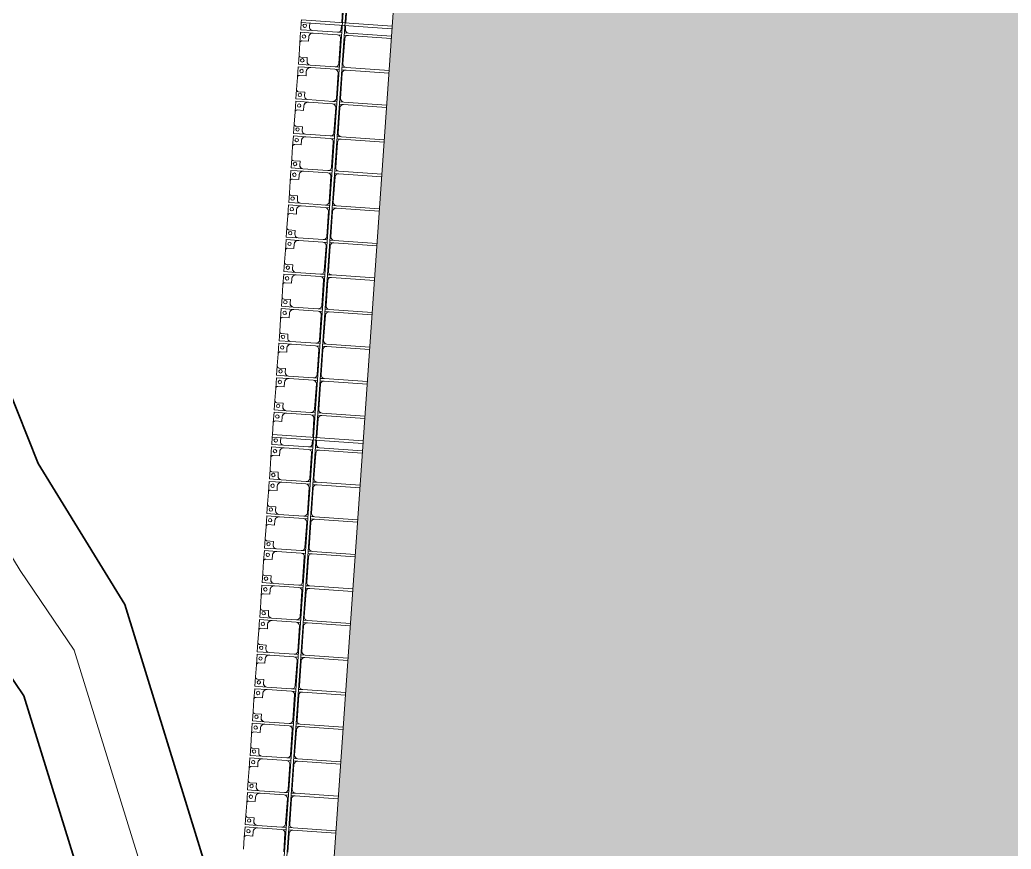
# Model space of a CAD drawing. Header units: millimetres. Extents: x -861324 to 439029, y -308065 to 694685.
# Drawn here: x 73427 to 87737, y 99188 to 111159 of the extents above; entities that cross this region are included whole.
import ezdxf

# ---------------------------------------------------------------- set-up
doc = ezdxf.new("R2010")
doc.units = ezdxf.units.MM
for name, color, linetype, lineweight in [('A-DETL-GENF', 92, 'Continuous', 9), ('A-DETL-THIN', 151, 'Continuous', 9), ('A-GENM', 13, 'Continuous', 9), ('C-TOPO-MAJR', 7, 'Continuous', 35), ('C-TOPO-MINR', 7, 'Continuous', 9), ('S-BEAM', 12, 'Continuous', 9)]:
    doc.layers.add(name, color=color, linetype=linetype, lineweight=lineweight)

# ---------------------------------------------------------------- blocks, each defined once
blk = doc.blocks.new('Dải phao đi lại kèm đỡ invester - DẢI PHAO ĐI LẠI-39446-BỐ TRÍ BÈ PIN HỒ BẢN MÒNG')
at = {"layer": 'A-GENM', "color": 7}
for p, q in [((77723, -620), (77723, 0)), ((77758, 0), (77758, -620)), ((78223, -620), (78223, 0)), ((78258, 0), (78258, -620)), ((78723, -620), (78723, 0)), ((78758, 0), (78758, -620)), ((79223, -620), (79223, 0)), ((79258, 0), (79258, -620)), ((79723, -620), (79723, 0)), ((79758, 0), (79758, -620)), ((80223, -620), (80223, 0)), ((80258, 0), (80258, -620)), ((80723, -620), (80723, 0)), ((80758, 0), (80758, -620)), ((81223, -620), (81223, 0)), ((81258, 0), (81258, -620)), ((81723, -620), (81723, 0)), ((81758, 0), (81758, -620)), ((82223, -620), (82223, 0)), ((82258, 0), (82258, -620)), ((82723, -620), (82723, 0)), ((82758, 0), (82758, -620)), ((83223, -620), (83223, 0)), ((83258, 0), (83258, -620)), ((83723, -620), (83723, 0)), ((83758, 0), (83758, -620)), ((84223, -620), (84223, 0)), ((84258, 0), (84258, -620)), ((84723, -620), (84723, 0)), ((84758, 0), (84758, -620)), ((85223, -620), (85223, 0)), ((85258, 0), (85258, -620)), ((85723, -620), (85723, 0)), ((85758, 0), (85758, -620)), ((86223, -620), (86223, 0)), ((86258, 0), (86258, -620)), ((86723, -620), (86723, 0)), ((86758, 0), (86758, -620)), ((87223, -620), (87223, 0)), ((87258, 0), (87258, -620)), ((87723, -620), (87723, 0)), ((87758, 0), (87758, -620)), ((88223, -620), (88223, 0)), ((88258, 0), (88258, -620)), ((88723, -620), (88723, 0)), ((88758, 0), (88758, -620)), ((89223, -620), (89223, 0)), ((89258, 0), (89258, -620)), ((77308, -670), (77580, -670)), ((77620, -670), (77673, -670)), ((77723, -620), (77723, -680)), ((77758, -680), (77758, -620)), ((77808, -670), (78173, -670)), ((78223, -620), (78223, -680)), ((78258, -680), (78258, -620)), ((78308, -670), (78673, -670)), ((78723, -620), (78723, -680)), ((78758, -680), (78758, -620)), ((78808, -670), (79173, -670)), ((79223, -620), (79223, -680)), ((79258, -680), (79258, -620)), ((79308, -670), (79673, -670)), ((79723, -620), (79723, -680)), ((79758, -680), (79758, -620)), ((79808, -670), (80173, -670)), ((80223, -620), (80223, -680)), ((80258, -680), (80258, -620)), ((80308, -670), (80673, -670)), ((80723, -620), (80723, -680)), ((80758, -680), (80758, -620)), ((80808, -670), (81173, -670)), ((81223, -620), (81223, -680)), ((81258, -680), (81258, -620)), ((81308, -670), (81673, -670)), ((81723, -620), (81723, -680)), ((81758, -680), (81758, -620)), ((81808, -670), (82173, -670)), ((82223, -620), (82223, -680)), ((82258, -680), (82258, -620)), ((82308, -670), (82673, -670)), ((82723, -620), (82723, -680)), ((82758, -680), (82758, -620)), ((82808, -670), (83173, -670)), ((83223, -620), (83223, -680)), ((83258, -680), (83258, -620)), ((83308, -670), (83580, -670)), ((83620, -670), (83673, -670)), ((83723, -620), (83723, -680)), ((83758, -680), (83758, -620)), ((83808, -670), (84173, -670)), ((84223, -620), (84223, -680)), ((84258, -680), (84258, -620)), ((84308, -670), (84673, -670)), ((84723, -620), (84723, -680)), ((84758, -680), (84758, -620)), ((84808, -670), (85173, -670)), ((85223, -620), (85223, -680)), ((85258, -680), (85258, -620)), ((85308, -670), (85673, -670)), ((85723, -620), (85723, -680)), ((85758, -680), (85758, -620)), ((85808, -670), (86173, -670)), ((86223, -620), (86223, -680)), ((86258, -680), (86258, -620)), ((86308, -670), (86673, -670)), ((86723, -620), (86723, -680)), ((86758, -680), (86758, -620)), ((86808, -670), (87173, -670)), ((87223, -620), (87223, -680)), ((87258, -680), (87258, -620)), ((87308, -670), (87673, -670)), ((87723, -620), (87723, -680)), ((87758, -680), (87758, -620)), ((87808, -670), (88173, -670)), ((88223, -620), (88223, -680)), ((88258, -680), (88258, -620)), ((88308, -670), (88673, -670)), ((88723, -620), (88723, -680)), ((88758, -680), (88758, -620)), ((88808, -670), (89173, -670)), ((89223, -620), (89223, -680)), ((89258, -680), (89258, -620)), ((89308, -670), (89580, -670)), ((77580, -730), (77308, -730)), ((77673, -730), (77620, -730)), ((77723, -720), (77723, -780)), ((77723, -1140), (77723, -780)), ((77758, -780), (77758, -720)), ((77758, -780), (77758, -1130)), ((78173, -730), (77808, -730)), ((78223, -720), (78223, -780)), ((78223, -1140), (78223, -780)), ((78258, -780), (78258, -720)), ((78258, -780), (78258, -1130)), ((78673, -730), (78308, -730)), ((78723, -720), (78723, -780)), ((78723, -1140), (78723, -780)), ((78758, -780), (78758, -720)), ((78758, -780), (78758, -1130)), ((79173, -730), (78808, -730)), ((79223, -720), (79223, -780)), ((79223, -1140), (79223, -780)), ((79258, -780), (79258, -720)), ((79258, -780), (79258, -1130)), ((79673, -730), (79308, -730)), ((79723, -720), (79723, -780)), ((79723, -1140), (79723, -780)), ((79758, -780), (79758, -720)), ((79758, -780), (79758, -1130)), ((80173, -730), (79808, -730)), ((80223, -720), (80223, -780)), ((80223, -1140), (80223, -780)), ((80258, -780), (80258, -720)), ((80258, -780), (80258, -1130)), ((80673, -730), (80308, -730)), ((80723, -720), (80723, -780)), ((80723, -1140), (80723, -780)), ((80758, -780), (80758, -720)), ((80758, -780), (80758, -1130)), ((81173, -730), (80808, -730)), ((81223, -720), (81223, -780)), ((81223, -1140), (81223, -780)), ((81258, -780), (81258, -720)), ((81258, -780), (81258, -1130)), ((81673, -730), (81308, -730)), ((81723, -720), (81723, -780)), ((81723, -1140), (81723, -780)), ((81758, -780), (81758, -720)), ((81758, -780), (81758, -1130)), ((82173, -730), (81808, -730)), ((82223, -720), (82223, -780)), ((82223, -1140), (82223, -780)), ((82258, -780), (82258, -720)), ((82258, -780), (82258, -1130)), ((82673, -730), (82308, -730)), ((82723, -720), (82723, -780)), ((82723, -1140), (82723, -780)), ((82758, -780), (82758, -720)), ((82758, -780), (82758, -1130)), ((83173, -730), (82808, -730)), ((83223, -720), (83223, -780)), ((83223, -1140), (83223, -780)), ((83258, -780), (83258, -720)), ((83258, -780), (83258, -1130)), ((83580, -730), (83308, -730)), ((83673, -730), (83620, -730)), ((83723, -720), (83723, -780)), ((83723, -1140), (83723, -780)), ((83758, -780), (83758, -720)), ((83758, -780), (83758, -1130)), ((84173, -730), (83808, -730)), ((84223, -720), (84223, -780)), ((84223, -1140), (84223, -780)), ((84258, -780), (84258, -720)), ((84258, -780), (84258, -1130)), ((84673, -730), (84308, -730)), ((84723, -720), (84723, -780)), ((84723, -1140), (84723, -780)), ((84758, -780), (84758, -720)), ((84758, -780), (84758, -1130)), ((85173, -730), (84808, -730)), ((85223, -720), (85223, -780)), ((85223, -1140), (85223, -780)), ((85258, -780), (85258, -720)), ((85258, -780), (85258, -1130)), ((85673, -730), (85308, -730)), ((85723, -720), (85723, -780)), ((85723, -1140), (85723, -780)), ((85758, -780), (85758, -720)), ((85758, -780), (85758, -1130)), ((86173, -730), (85808, -730)), ((86223, -720), (86223, -780)), ((86223, -1140), (86223, -780)), ((86258, -780), (86258, -720)), ((86258, -780), (86258, -1130)), ((86673, -730), (86308, -730)), ((86723, -720), (86723, -780)), ((86723, -1140), (86723, -780)), ((86758, -780), (86758, -720)), ((86758, -780), (86758, -1130)), ((87173, -730), (86808, -730)), ((87223, -720), (87223, -780)), ((87223, -1140), (87223, -780)), ((87258, -780), (87258, -720)), ((87258, -780), (87258, -1130)), ((87673, -730), (87308, -730)), ((87723, -720), (87723, -780)), ((87723, -1140), (87723, -780)), ((87758, -780), (87758, -720)), ((87758, -780), (87758, -1130)), ((88173, -730), (87808, -730)), ((88223, -720), (88223, -780)), ((88223, -1140), (88223, -780)), ((88258, -780), (88258, -720)), ((88258, -780), (88258, -1130)), ((88673, -730), (88308, -730)), ((88723, -720), (88723, -780)), ((88723, -1140), (88723, -780)), ((88758, -780), (88758, -720)), ((88758, -780), (88758, -1130)), ((89173, -730), (88808, -730)), ((89223, -720), (89223, -780)), ((89223, -1140), (89223, -780)), ((89258, -780), (89258, -720)), ((89258, -780), (89258, -1130)), ((89580, -730), (89308, -730)), ((77620, -1190), (77673, -1190)), ((77818, -1190), (77882, -1190)), ((77882, -1190), (77882, -1282)), ((78118, -1282), (78118, -1190)), ((78118, -1190), (78173, -1190)), ((78318, -1190), (78382, -1190)), ((78382, -1190), (78382, -1282)), ((78618, -1282), (78618, -1190)), ((78618, -1190), (78673, -1190)), ((78818, -1190), (78882, -1190)), ((78882, -1190), (78882, -1282)), ((79118, -1282), (79118, -1190)), ((79118, -1190), (79173, -1190)), ((79318, -1190), (79382, -1190)), ((79382, -1190), (79382, -1282)), ((79618, -1282), (79618, -1190)), ((79618, -1190), (79673, -1190)), ((79818, -1190), (79882, -1190)), ((79882, -1190), (79882, -1282)), ((80118, -1282), (80118, -1190)), ((80118, -1190), (80173, -1190)), ((80318, -1190), (80382, -1190)), ((80382, -1190), (80382, -1282)), ((80618, -1282), (80618, -1190)), ((80618, -1190), (80673, -1190)), ((80818, -1190), (80882, -1190)), ((80882, -1190), (80882, -1282)), ((81118, -1282), (81118, -1190)), ((81118, -1190), (81173, -1190)), ((81318, -1190), (81382, -1190)), ((81382, -1190), (81382, -1282)), ((81618, -1282), (81618, -1190)), ((81618, -1190), (81673, -1190)), ((81818, -1190), (81882, -1190)), ((81882, -1190), (81882, -1282)), ((82118, -1282), (82118, -1190)), ((82118, -1190), (82173, -1190)), ((82318, -1190), (82382, -1190)), ((82382, -1190), (82382, -1282)), ((82618, -1282), (82618, -1190)), ((82618, -1190), (82673, -1190)), ((82818, -1190), (82882, -1190)), ((82882, -1190), (82882, -1282)), ((83118, -1282), (83118, -1190)), ((83118, -1190), (83173, -1190)), ((83318, -1190), (83382, -1190)), ((83382, -1190), (83382, -1282)), ((83620, -1190), (83673, -1190)), ((83818, -1190), (83882, -1190)), ((83882, -1190), (83882, -1282)), ((84118, -1282), (84118, -1190)), ((84118, -1190), (84173, -1190)), ((84318, -1190), (84382, -1190)), ((84382, -1190), (84382, -1282)), ((84618, -1282), (84618, -1190)), ((84618, -1190), (84673, -1190)), ((84818, -1190), (84882, -1190)), ((84882, -1190), (84882, -1282)), ((85118, -1282), (85118, -1190)), ((85118, -1190), (85173, -1190)), ((85318, -1190), (85382, -1190)), ((85382, -1190), (85382, -1282)), ((85618, -1282), (85618, -1190)), ((85618, -1190), (85673, -1190)), ((85818, -1190), (85882, -1190)), ((85882, -1190), (85882, -1282)), ((86118, -1282), (86118, -1190)), ((86118, -1190), (86173, -1190)), ((86318, -1190), (86382, -1190)), ((86382, -1190), (86382, -1282)), ((86618, -1282), (86618, -1190)), ((86618, -1190), (86673, -1190)), ((86818, -1190), (86882, -1190)), ((86882, -1190), (86882, -1282)), ((87118, -1282), (87118, -1190)), ((87118, -1190), (87173, -1190)), ((87318, -1190), (87382, -1190)), ((87382, -1190), (87382, -1282)), ((87618, -1282), (87618, -1190)), ((87618, -1190), (87673, -1190)), ((87818, -1190), (87882, -1190)), ((87882, -1190), (87882, -1282)), ((88118, -1282), (88118, -1190)), ((88118, -1190), (88173, -1190)), ((88318, -1190), (88382, -1190)), ((88382, -1190), (88382, -1282)), ((88618, -1282), (88618, -1190)), ((88618, -1190), (88673, -1190)), ((88818, -1190), (88882, -1190)), ((88882, -1190), (88882, -1282)), ((89118, -1282), (89118, -1190)), ((89118, -1190), (89173, -1190)), ((89318, -1190), (89382, -1190)), ((89382, -1190), (89382, -1282)), ((77912, -1312), (78088, -1312)), ((78412, -1312), (78588, -1312)), ((78912, -1312), (79088, -1312)), ((79412, -1312), (79588, -1312)), ((79912, -1312), (80088, -1312)), ((80412, -1312), (80588, -1312)), ((80912, -1312), (81088, -1312)), ((81412, -1312), (81588, -1312)), ((81912, -1312), (82088, -1312)), ((82412, -1312), (82588, -1312)), ((82912, -1312), (83088, -1312)), ((83412, -1312), (83580, -1312)), ((83912, -1312), (84088, -1312)), ((84412, -1312), (84588, -1312)), ((84912, -1312), (85088, -1312)), ((85412, -1312), (85588, -1312)), ((85912, -1312), (86088, -1312)), ((86412, -1312), (86588, -1312)), ((86912, -1312), (87088, -1312)), ((87412, -1312), (87588, -1312)), ((87912, -1312), (88088, -1312)), ((88412, -1312), (88588, -1312)), ((88912, -1312), (89088, -1312)), ((89412, -1312), (89580, -1312))]:
    blk.add_line(p, q, dxfattribs=at)
at = {"layer": 'A-GENM', "color": 9}
for p, q in [((77723, -620), (77723, -680)), ((77758, -680), (77758, -620)), ((78223, -620), (78223, -680)), ((78258, -680), (78258, -620)), ((78723, -620), (78723, -680)), ((78758, -680), (78758, -620)), ((79223, -620), (79223, -680)), ((79258, -680), (79258, -620)), ((79723, -620), (79723, -680)), ((79758, -680), (79758, -620)), ((80223, -620), (80223, -680)), ((80258, -680), (80258, -620)), ((80723, -620), (80723, -680)), ((80758, -680), (80758, -620)), ((81223, -620), (81223, -680)), ((81258, -680), (81258, -620)), ((81723, -620), (81723, -680)), ((81758, -680), (81758, -620)), ((82223, -620), (82223, -680)), ((82258, -680), (82258, -620)), ((82723, -620), (82723, -680)), ((82758, -680), (82758, -620)), ((83223, -620), (83223, -680)), ((83258, -680), (83258, -620)), ((83723, -620), (83723, -680)), ((83758, -680), (83758, -620)), ((84223, -620), (84223, -680)), ((84258, -680), (84258, -620)), ((84723, -620), (84723, -680)), ((84758, -680), (84758, -620)), ((85223, -620), (85223, -680)), ((85258, -680), (85258, -620)), ((85723, -620), (85723, -680)), ((85758, -680), (85758, -620)), ((86223, -620), (86223, -680)), ((86258, -680), (86258, -620)), ((86723, -620), (86723, -680)), ((86758, -680), (86758, -620)), ((87223, -620), (87223, -680)), ((87258, -680), (87258, -620)), ((87723, -620), (87723, -680)), ((87758, -680), (87758, -620)), ((88223, -620), (88223, -680)), ((88258, -680), (88258, -620)), ((88723, -620), (88723, -680)), ((88758, -680), (88758, -620)), ((89223, -620), (89223, -680)), ((89258, -680), (89258, -620)), ((77723, -720), (77723, -780)), ((77758, -780), (77758, -720)), ((78223, -720), (78223, -780)), ((78258, -780), (78258, -720)), ((78723, -720), (78723, -780)), ((78758, -780), (78758, -720)), ((79223, -720), (79223, -780)), ((79258, -780), (79258, -720)), ((79723, -720), (79723, -780)), ((79758, -780), (79758, -720)), ((80223, -720), (80223, -780)), ((80258, -780), (80258, -720)), ((80723, -720), (80723, -780)), ((80758, -780), (80758, -720)), ((81223, -720), (81223, -780)), ((81258, -780), (81258, -720)), ((81723, -720), (81723, -780)), ((81758, -780), (81758, -720)), ((82223, -720), (82223, -780)), ((82258, -780), (82258, -720)), ((82723, -720), (82723, -780)), ((82758, -780), (82758, -720)), ((83223, -720), (83223, -780)), ((83258, -780), (83258, -720)), ((83723, -720), (83723, -780)), ((83758, -780), (83758, -720)), ((84223, -720), (84223, -780)), ((84258, -780), (84258, -720)), ((84723, -720), (84723, -780)), ((84758, -780), (84758, -720)), ((85223, -720), (85223, -780)), ((85258, -780), (85258, -720)), ((85723, -720), (85723, -780)), ((85758, -780), (85758, -720)), ((86223, -720), (86223, -780)), ((86258, -780), (86258, -720)), ((86723, -720), (86723, -780)), ((86758, -780), (86758, -720)), ((87223, -720), (87223, -780)), ((87258, -780), (87258, -720)), ((87723, -720), (87723, -780)), ((87758, -780), (87758, -720)), ((88223, -720), (88223, -780)), ((88258, -780), (88258, -720)), ((88723, -720), (88723, -780)), ((88758, -780), (88758, -720)), ((89223, -720), (89223, -780)), ((89258, -780), (89258, -720)), ((77723, -1140), (77723, -1312)), ((77723, -1312), (77723, -1140)), ((77758, -1312), (77758, -1130)), ((77758, -1130), (77758, -1312)), ((78223, -1140), (78223, -1312)), ((78223, -1312), (78223, -1140)), ((78258, -1312), (78258, -1130)), ((78258, -1130), (78258, -1312)), ((78723, -1140), (78723, -1312)), ((78723, -1312), (78723, -1140)), ((78758, -1312), (78758, -1130)), ((78758, -1130), (78758, -1312)), ((79223, -1140), (79223, -1312)), ((79223, -1312), (79223, -1140)), ((79258, -1312), (79258, -1130)), ((79258, -1130), (79258, -1312)), ((79723, -1140), (79723, -1312)), ((79723, -1312), (79723, -1140)), ((79758, -1312), (79758, -1130)), ((79758, -1130), (79758, -1312)), ((80223, -1140), (80223, -1312)), ((80223, -1312), (80223, -1140)), ((80258, -1312), (80258, -1130)), ((80258, -1130), (80258, -1312)), ((80723, -1140), (80723, -1312)), ((80723, -1312), (80723, -1140)), ((80758, -1312), (80758, -1130)), ((80758, -1130), (80758, -1312)), ((81223, -1140), (81223, -1312)), ((81223, -1312), (81223, -1140)), ((81258, -1312), (81258, -1130)), ((81258, -1130), (81258, -1312)), ((81723, -1140), (81723, -1312)), ((81723, -1312), (81723, -1140)), ((81758, -1312), (81758, -1130)), ((81758, -1130), (81758, -1312)), ((82223, -1140), (82223, -1312)), ((82223, -1312), (82223, -1140)), ((82258, -1312), (82258, -1130)), ((82258, -1130), (82258, -1312)), ((82723, -1140), (82723, -1312)), ((82723, -1312), (82723, -1140)), ((82758, -1312), (82758, -1130)), ((82758, -1130), (82758, -1312)), ((83223, -1140), (83223, -1312)), ((83223, -1312), (83223, -1140)), ((83258, -1312), (83258, -1130)), ((83258, -1130), (83258, -1312)), ((83723, -1140), (83723, -1312)), ((83723, -1312), (83723, -1140)), ((83758, -1312), (83758, -1130)), ((83758, -1130), (83758, -1312)), ((84223, -1140), (84223, -1312)), ((84223, -1312), (84223, -1140)), ((84258, -1312), (84258, -1130)), ((84258, -1130), (84258, -1312)), ((84723, -1140), (84723, -1312)), ((84723, -1312), (84723, -1140)), ((84758, -1312), (84758, -1130)), ((84758, -1130), (84758, -1312)), ((85223, -1140), (85223, -1312)), ((85223, -1312), (85223, -1140)), ((85258, -1312), (85258, -1130)), ((85258, -1130), (85258, -1312)), ((85723, -1140), (85723, -1312)), ((85723, -1312), (85723, -1140)), ((85758, -1312), (85758, -1130)), ((85758, -1130), (85758, -1312)), ((86223, -1140), (86223, -1312)), ((86223, -1312), (86223, -1140)), ((86258, -1312), (86258, -1130)), ((86258, -1130), (86258, -1312)), ((86723, -1140), (86723, -1312)), ((86723, -1312), (86723, -1140)), ((86758, -1312), (86758, -1130)), ((86758, -1130), (86758, -1312)), ((87223, -1140), (87223, -1312)), ((87223, -1312), (87223, -1140)), ((87258, -1312), (87258, -1130)), ((87258, -1130), (87258, -1312)), ((87723, -1140), (87723, -1312)), ((87723, -1312), (87723, -1140)), ((87758, -1312), (87758, -1130)), ((87758, -1130), (87758, -1312)), ((88223, -1140), (88223, -1312)), ((88223, -1312), (88223, -1140)), ((88258, -1312), (88258, -1130)), ((88258, -1130), (88258, -1312)), ((88723, -1140), (88723, -1312)), ((88723, -1312), (88723, -1140)), ((88758, -1312), (88758, -1130)), ((88758, -1130), (88758, -1312)), ((89223, -1140), (89223, -1312)), ((89223, -1312), (89223, -1140)), ((89258, -1312), (89258, -1130)), ((89258, -1130), (89258, -1312)), ((77673, -1190), (77620, -1190)), ((77620, -1190), (77673, -1190)), ((77673, -1190), (77620, -1190)), ((77882, -1190), (77818, -1190)), ((77818, -1190), (77882, -1190)), ((77882, -1190), (77818, -1190)), ((77882, -1282), (77882, -1190)), ((77882, -1190), (77882, -1282)), ((77882, -1282), (77882, -1190)), ((78173, -1190), (78118, -1190)), ((78118, -1190), (78118, -1282)), ((78118, -1282), (78118, -1190)), ((78118, -1190), (78118, -1282)), ((78118, -1190), (78173, -1190)), ((78173, -1190), (78118, -1190)), ((78382, -1190), (78318, -1190)), ((78318, -1190), (78382, -1190)), ((78382, -1190), (78318, -1190)), ((78382, -1282), (78382, -1190)), ((78382, -1190), (78382, -1282)), ((78382, -1282), (78382, -1190)), ((78673, -1190), (78618, -1190)), ((78618, -1190), (78618, -1282)), ((78618, -1282), (78618, -1190)), ((78618, -1190), (78618, -1282)), ((78618, -1190), (78673, -1190)), ((78673, -1190), (78618, -1190)), ((78882, -1190), (78818, -1190)), ((78818, -1190), (78882, -1190)), ((78882, -1190), (78818, -1190)), ((78882, -1282), (78882, -1190)), ((78882, -1190), (78882, -1282)), ((78882, -1282), (78882, -1190)), ((79173, -1190), (79118, -1190)), ((79118, -1190), (79118, -1282)), ((79118, -1282), (79118, -1190)), ((79118, -1190), (79118, -1282)), ((79118, -1190), (79173, -1190)), ((79173, -1190), (79118, -1190)), ((79382, -1190), (79318, -1190)), ((79318, -1190), (79382, -1190)), ((79382, -1190), (79318, -1190)), ((79382, -1282), (79382, -1190)), ((79382, -1190), (79382, -1282)), ((79382, -1282), (79382, -1190)), ((79673, -1190), (79618, -1190)), ((79618, -1190), (79618, -1282)), ((79618, -1282), (79618, -1190)), ((79618, -1190), (79618, -1282)), ((79618, -1190), (79673, -1190)), ((79673, -1190), (79618, -1190)), ((79882, -1190), (79818, -1190)), ((79818, -1190), (79882, -1190)), ((79882, -1190), (79818, -1190)), ((79882, -1282), (79882, -1190)), ((79882, -1190), (79882, -1282)), ((79882, -1282), (79882, -1190)), ((80173, -1190), (80118, -1190)), ((80118, -1190), (80118, -1282)), ((80118, -1282), (80118, -1190)), ((80118, -1190), (80118, -1282)), ((80118, -1190), (80173, -1190)), ((80173, -1190), (80118, -1190)), ((80382, -1190), (80318, -1190)), ((80318, -1190), (80382, -1190)), ((80382, -1190), (80318, -1190)), ((80382, -1282), (80382, -1190)), ((80382, -1190), (80382, -1282)), ((80382, -1282), (80382, -1190)), ((80673, -1190), (80618, -1190)), ((80618, -1190), (80618, -1282)), ((80618, -1282), (80618, -1190)), ((80618, -1190), (80618, -1282)), ((80618, -1190), (80673, -1190)), ((80673, -1190), (80618, -1190)), ((80882, -1190), (80818, -1190)), ((80818, -1190), (80882, -1190)), ((80882, -1190), (80818, -1190)), ((80882, -1282), (80882, -1190)), ((80882, -1190), (80882, -1282)), ((80882, -1282), (80882, -1190)), ((81173, -1190), (81118, -1190)), ((81118, -1190), (81118, -1282)), ((81118, -1282), (81118, -1190)), ((81118, -1190), (81118, -1282)), ((81118, -1190), (81173, -1190)), ((81173, -1190), (81118, -1190)), ((81382, -1190), (81318, -1190)), ((81318, -1190), (81382, -1190)), ((81382, -1190), (81318, -1190)), ((81382, -1282), (81382, -1190)), ((81382, -1190), (81382, -1282)), ((81382, -1282), (81382, -1190)), ((81673, -1190), (81618, -1190)), ((81618, -1190), (81618, -1282)), ((81618, -1282), (81618, -1190)), ((81618, -1190), (81618, -1282)), ((81618, -1190), (81673, -1190)), ((81673, -1190), (81618, -1190)), ((81882, -1190), (81818, -1190)), ((81818, -1190), (81882, -1190)), ((81882, -1190), (81818, -1190)), ((81882, -1282), (81882, -1190)), ((81882, -1190), (81882, -1282)), ((81882, -1282), (81882, -1190)), ((82173, -1190), (82118, -1190)), ((82118, -1190), (82118, -1282)), ((82118, -1282), (82118, -1190)), ((82118, -1190), (82118, -1282)), ((82118, -1190), (82173, -1190)), ((82173, -1190), (82118, -1190)), ((82382, -1190), (82318, -1190)), ((82318, -1190), (82382, -1190)), ((82382, -1190), (82318, -1190)), ((82382, -1282), (82382, -1190)), ((82382, -1190), (82382, -1282)), ((82382, -1282), (82382, -1190)), ((82673, -1190), (82618, -1190)), ((82618, -1190), (82618, -1282)), ((82618, -1282), (82618, -1190)), ((82618, -1190), (82618, -1282)), ((82618, -1190), (82673, -1190)), ((82673, -1190), (82618, -1190)), ((82882, -1190), (82818, -1190)), ((82818, -1190), (82882, -1190)), ((82882, -1190), (82818, -1190)), ((82882, -1282), (82882, -1190)), ((82882, -1190), (82882, -1282)), ((82882, -1282), (82882, -1190)), ((83173, -1190), (83118, -1190)), ((83118, -1190), (83118, -1282)), ((83118, -1282), (83118, -1190)), ((83118, -1190), (83118, -1282)), ((83118, -1190), (83173, -1190)), ((83173, -1190), (83118, -1190)), ((83382, -1190), (83318, -1190)), ((83318, -1190), (83382, -1190)), ((83382, -1190), (83318, -1190)), ((83382, -1282), (83382, -1190)), ((83382, -1190), (83382, -1282)), ((83382, -1282), (83382, -1190)), ((83673, -1190), (83620, -1190)), ((83620, -1190), (83673, -1190)), ((83673, -1190), (83620, -1190)), ((83882, -1190), (83818, -1190)), ((83818, -1190), (83882, -1190)), ((83882, -1190), (83818, -1190)), ((83882, -1282), (83882, -1190)), ((83882, -1190), (83882, -1282)), ((83882, -1282), (83882, -1190)), ((84173, -1190), (84118, -1190)), ((84118, -1190), (84118, -1282)), ((84118, -1282), (84118, -1190)), ((84118, -1190), (84118, -1282)), ((84118, -1190), (84173, -1190)), ((84173, -1190), (84118, -1190)), ((84382, -1190), (84318, -1190)), ((84318, -1190), (84382, -1190)), ((84382, -1190), (84318, -1190)), ((84382, -1282), (84382, -1190)), ((84382, -1190), (84382, -1282)), ((84382, -1282), (84382, -1190)), ((84673, -1190), (84618, -1190)), ((84618, -1190), (84618, -1282)), ((84618, -1282), (84618, -1190)), ((84618, -1190), (84618, -1282)), ((84618, -1190), (84673, -1190)), ((84673, -1190), (84618, -1190)), ((84882, -1190), (84818, -1190)), ((84818, -1190), (84882, -1190)), ((84882, -1190), (84818, -1190)), ((84882, -1282), (84882, -1190)), ((84882, -1190), (84882, -1282)), ((84882, -1282), (84882, -1190)), ((85173, -1190), (85118, -1190)), ((85118, -1190), (85118, -1282)), ((85118, -1282), (85118, -1190)), ((85118, -1190), (85118, -1282)), ((85118, -1190), (85173, -1190)), ((85173, -1190), (85118, -1190)), ((85382, -1190), (85318, -1190)), ((85318, -1190), (85382, -1190)), ((85382, -1190), (85318, -1190)), ((85382, -1282), (85382, -1190)), ((85382, -1190), (85382, -1282)), ((85382, -1282), (85382, -1190)), ((85673, -1190), (85618, -1190)), ((85618, -1190), (85618, -1282)), ((85618, -1282), (85618, -1190)), ((85618, -1190), (85618, -1282)), ((85618, -1190), (85673, -1190)), ((85673, -1190), (85618, -1190)), ((85882, -1190), (85818, -1190)), ((85818, -1190), (85882, -1190)), ((85882, -1190), (85818, -1190)), ((85882, -1282), (85882, -1190)), ((85882, -1190), (85882, -1282)), ((85882, -1282), (85882, -1190)), ((86173, -1190), (86118, -1190)), ((86118, -1190), (86118, -1282)), ((86118, -1282), (86118, -1190)), ((86118, -1190), (86118, -1282)), ((86118, -1190), (86173, -1190)), ((86173, -1190), (86118, -1190)), ((86382, -1190), (86318, -1190)), ((86318, -1190), (86382, -1190)), ((86382, -1190), (86318, -1190)), ((86382, -1282), (86382, -1190)), ((86382, -1190), (86382, -1282)), ((86382, -1282), (86382, -1190)), ((86673, -1190), (86618, -1190)), ((86618, -1190), (86618, -1282)), ((86618, -1282), (86618, -1190)), ((86618, -1190), (86618, -1282)), ((86618, -1190), (86673, -1190)), ((86673, -1190), (86618, -1190)), ((86882, -1190), (86818, -1190)), ((86818, -1190), (86882, -1190)), ((86882, -1190), (86818, -1190)), ((86882, -1282), (86882, -1190)), ((86882, -1190), (86882, -1282)), ((86882, -1282), (86882, -1190)), ((87173, -1190), (87118, -1190)), ((87118, -1190), (87118, -1282)), ((87118, -1282), (87118, -1190)), ((87118, -1190), (87118, -1282)), ((87118, -1190), (87173, -1190)), ((87173, -1190), (87118, -1190)), ((87382, -1190), (87318, -1190)), ((87318, -1190), (87382, -1190)), ((87382, -1190), (87318, -1190)), ((87382, -1282), (87382, -1190)), ((87382, -1190), (87382, -1282)), ((87382, -1282), (87382, -1190)), ((87673, -1190), (87618, -1190)), ((87618, -1190), (87618, -1282)), ((87618, -1282), (87618, -1190)), ((87618, -1190), (87618, -1282)), ((87618, -1190), (87673, -1190)), ((87673, -1190), (87618, -1190)), ((87882, -1190), (87818, -1190)), ((87818, -1190), (87882, -1190)), ((87882, -1190), (87818, -1190)), ((87882, -1282), (87882, -1190)), ((87882, -1190), (87882, -1282)), ((87882, -1282), (87882, -1190)), ((88173, -1190), (88118, -1190)), ((88118, -1190), (88118, -1282)), ((88118, -1282), (88118, -1190)), ((88118, -1190), (88118, -1282)), ((88118, -1190), (88173, -1190)), ((88173, -1190), (88118, -1190)), ((88382, -1190), (88318, -1190)), ((88318, -1190), (88382, -1190)), ((88382, -1190), (88318, -1190)), ((88382, -1282), (88382, -1190)), ((88382, -1190), (88382, -1282)), ((88382, -1282), (88382, -1190)), ((88673, -1190), (88618, -1190)), ((88618, -1190), (88618, -1282)), ((88618, -1282), (88618, -1190)), ((88618, -1190), (88618, -1282)), ((88618, -1190), (88673, -1190)), ((88673, -1190), (88618, -1190)), ((88882, -1190), (88818, -1190)), ((88818, -1190), (88882, -1190)), ((88882, -1190), (88818, -1190)), ((88882, -1282), (88882, -1190)), ((88882, -1190), (88882, -1282)), ((88882, -1282), (88882, -1190)), ((89173, -1190), (89118, -1190)), ((89118, -1190), (89118, -1282)), ((89118, -1282), (89118, -1190)), ((89118, -1190), (89118, -1282)), ((89118, -1190), (89173, -1190)), ((89173, -1190), (89118, -1190)), ((89382, -1190), (89318, -1190)), ((89318, -1190), (89382, -1190)), ((89382, -1190), (89318, -1190)), ((89382, -1282), (89382, -1190)), ((89382, -1190), (89382, -1282)), ((89382, -1282), (89382, -1190)), ((77723, -1312), (77620, -1312)), ((77620, -1312), (77723, -1312)), ((77912, -1312), (77758, -1312)), ((77758, -1312), (77912, -1312)), ((78223, -1312), (78088, -1312)), ((78088, -1312), (78223, -1312)), ((78412, -1312), (78258, -1312)), ((78258, -1312), (78412, -1312)), ((78723, -1312), (78588, -1312)), ((78588, -1312), (78723, -1312)), ((78912, -1312), (78758, -1312)), ((78758, -1312), (78912, -1312)), ((79223, -1312), (79088, -1312)), ((79088, -1312), (79223, -1312)), ((79412, -1312), (79258, -1312)), ((79258, -1312), (79412, -1312)), ((79723, -1312), (79588, -1312)), ((79588, -1312), (79723, -1312)), ((79912, -1312), (79758, -1312)), ((79758, -1312), (79912, -1312)), ((80223, -1312), (80088, -1312)), ((80088, -1312), (80223, -1312)), ((80412, -1312), (80258, -1312)), ((80258, -1312), (80412, -1312)), ((80723, -1312), (80588, -1312)), ((80588, -1312), (80723, -1312)), ((80912, -1312), (80758, -1312)), ((80758, -1312), (80912, -1312)), ((81223, -1312), (81088, -1312)), ((81088, -1312), (81223, -1312)), ((81412, -1312), (81258, -1312)), ((81258, -1312), (81412, -1312)), ((81723, -1312), (81588, -1312)), ((81588, -1312), (81723, -1312)), ((81912, -1312), (81758, -1312)), ((81758, -1312), (81912, -1312)), ((82223, -1312), (82088, -1312)), ((82088, -1312), (82223, -1312)), ((82412, -1312), (82258, -1312)), ((82258, -1312), (82412, -1312)), ((82723, -1312), (82588, -1312)), ((82588, -1312), (82723, -1312)), ((82912, -1312), (82758, -1312)), ((82758, -1312), (82912, -1312)), ((83223, -1312), (83088, -1312)), ((83088, -1312), (83223, -1312)), ((83412, -1312), (83258, -1312)), ((83258, -1312), (83412, -1312)), ((83723, -1312), (83620, -1312)), ((83620, -1312), (83723, -1312)), ((83912, -1312), (83758, -1312)), ((83758, -1312), (83912, -1312)), ((84223, -1312), (84088, -1312)), ((84088, -1312), (84223, -1312)), ((84412, -1312), (84258, -1312)), ((84258, -1312), (84412, -1312)), ((84723, -1312), (84588, -1312)), ((84588, -1312), (84723, -1312)), ((84912, -1312), (84758, -1312)), ((84758, -1312), (84912, -1312)), ((85223, -1312), (85088, -1312)), ((85088, -1312), (85223, -1312)), ((85412, -1312), (85258, -1312)), ((85258, -1312), (85412, -1312)), ((85723, -1312), (85588, -1312)), ((85588, -1312), (85723, -1312)), ((85912, -1312), (85758, -1312)), ((85758, -1312), (85912, -1312)), ((86223, -1312), (86088, -1312)), ((86088, -1312), (86223, -1312)), ((86412, -1312), (86258, -1312)), ((86258, -1312), (86412, -1312)), ((86723, -1312), (86588, -1312)), ((86588, -1312), (86723, -1312)), ((86912, -1312), (86758, -1312)), ((86758, -1312), (86912, -1312)), ((87223, -1312), (87088, -1312)), ((87088, -1312), (87223, -1312)), ((87412, -1312), (87258, -1312)), ((87258, -1312), (87412, -1312)), ((87723, -1312), (87588, -1312)), ((87588, -1312), (87723, -1312)), ((87912, -1312), (87758, -1312)), ((87758, -1312), (87912, -1312)), ((88223, -1312), (88088, -1312)), ((88088, -1312), (88223, -1312)), ((88412, -1312), (88258, -1312)), ((88258, -1312), (88412, -1312)), ((88723, -1312), (88588, -1312)), ((88588, -1312), (88723, -1312)), ((88912, -1312), (88758, -1312)), ((88758, -1312), (88912, -1312)), ((89223, -1312), (89088, -1312)), ((89088, -1312), (89223, -1312)), ((89412, -1312), (89258, -1312)), ((89258, -1312), (89412, -1312))]:
    blk.add_line(p, q, dxfattribs=at)
at = {"layer": 'A-GENM', "color": 7}
for centre, radius, start, end in [((77673, -620), 50, 270, 0), ((77808, -620), 50, 180, 270), ((78173, -620), 50, 270, 0), ((78308, -620), 50, 180, 270), ((78673, -620), 50, 270, 0), ((78808, -620), 50, 180, 270), ((79173, -620), 50, 270, 0), ((79308, -620), 50, 180, 270), ((79673, -620), 50, 270, 0), ((79808, -620), 50, 180, 270), ((80173, -620), 50, 270, 0), ((80308, -620), 50, 180, 270), ((80673, -620), 50, 270, 0), ((80808, -620), 50, 180, 270), ((81173, -620), 50, 270, 0), ((81308, -620), 50, 180, 270), ((81673, -620), 50, 270, 0), ((81808, -620), 50, 180, 270), ((82173, -620), 50, 270, 0), ((82308, -620), 50, 180, 270), ((82673, -620), 50, 270, 0), ((82808, -620), 50, 180, 270), ((83173, -620), 50, 270, 0), ((83308, -620), 50, 180, 270), ((83673, -620), 50, 270, 0), ((83808, -620), 50, 180, 270), ((84173, -620), 50, 270, 0), ((84308, -620), 50, 180, 270), ((84673, -620), 50, 270, 0), ((84808, -620), 50, 180, 270), ((85173, -620), 50, 270, 0), ((85308, -620), 50, 180, 270), ((85673, -620), 50, 270, 0), ((85808, -620), 50, 180, 270), ((86173, -620), 50, 270, 0), ((86308, -620), 50, 180, 270), ((86673, -620), 50, 270, 0), ((86808, -620), 50, 180, 270), ((87173, -620), 50, 270, 0), ((87308, -620), 50, 180, 270), ((87673, -620), 50, 270, 0), ((87808, -620), 50, 180, 270), ((88173, -620), 50, 270, 0), ((88308, -620), 50, 180, 270), ((88673, -620), 50, 270, 0), ((88808, -620), 50, 180, 270), ((89173, -620), 50, 270, 0), ((89308, -620), 50, 180, 270), ((77673, -780), 50, 360, 90), ((77808, -780), 50, 90, 180), ((78173, -780), 50, 360, 90), ((78308, -780), 50, 90, 180), ((78673, -780), 50, 360, 90), ((78808, -780), 50, 90, 180), ((79173, -780), 50, 360, 90), ((79308, -780), 50, 90, 180), ((79673, -780), 50, 360, 90), ((79808, -780), 50, 90, 180), ((80173, -780), 50, 360, 90), ((80308, -780), 50, 90, 180), ((80673, -780), 50, 360, 90), ((80808, -780), 50, 90, 180), ((81173, -780), 50, 360, 90), ((81308, -780), 50, 90, 180), ((81673, -780), 50, 360, 90), ((81808, -780), 50, 90, 180), ((82173, -780), 50, 360, 90), ((82308, -780), 50, 90, 180), ((82673, -780), 50, 360, 90), ((82808, -780), 50, 90, 180), ((83173, -780), 50, 360, 90), ((83308, -780), 50, 90, 180), ((83673, -780), 50, 360, 90), ((83808, -780), 50, 90, 180), ((84173, -780), 50, 360, 90), ((84308, -780), 50, 90, 180), ((84673, -780), 50, 360, 90), ((84808, -780), 50, 90, 180), ((85173, -780), 50, 360, 90), ((85308, -780), 50, 90, 180), ((85673, -780), 50, 360, 90), ((85808, -780), 50, 90, 180), ((86173, -780), 50, 360, 90), ((86308, -780), 50, 90, 180), ((86673, -780), 50, 360, 90), ((86808, -780), 50, 90, 180), ((87173, -780), 50, 360, 90), ((87308, -780), 50, 90, 180), ((87673, -780), 50, 360, 90), ((87808, -780), 50, 90, 180), ((88173, -780), 50, 360, 90), ((88308, -780), 50, 90, 180), ((88673, -780), 50, 360, 90), ((88808, -780), 50, 90, 180), ((89173, -780), 50, 360, 90), ((89308, -780), 50, 90, 180), ((77673, -1140), 50, 270, 360), ((77818, -1130), 60, 180, 270), ((78173, -1140), 50, 270, 360), ((78318, -1130), 60, 180, 270), ((78673, -1140), 50, 270, 360), ((78818, -1130), 60, 180, 270), ((79173, -1140), 50, 270, 360), ((79318, -1130), 60, 180, 270), ((79673, -1140), 50, 270, 360), ((79818, -1130), 60, 180, 270), ((80173, -1140), 50, 270, 360), ((80318, -1130), 60, 180, 270), ((80673, -1140), 50, 270, 360), ((80818, -1130), 60, 180, 270), ((81173, -1140), 50, 270, 360), ((81318, -1130), 60, 180, 270), ((81673, -1140), 50, 270, 360), ((81818, -1130), 60, 180, 270), ((82173, -1140), 50, 270, 360), ((82318, -1130), 60, 180, 270), ((82673, -1140), 50, 270, 360), ((82818, -1130), 60, 180, 270), ((83173, -1140), 50, 270, 360), ((83318, -1130), 60, 180, 270), ((83673, -1140), 50, 270, 360), ((83818, -1130), 60, 180, 210), ((84173, -1140), 50, 270, 360), ((84318, -1130), 60, 180, 270), ((84673, -1140), 50, 270, 360), ((84818, -1130), 60, 180, 270), ((85173, -1140), 50, 270, 360), ((85318, -1130), 60, 180, 270), ((85673, -1140), 50, 270, 360), ((85818, -1130), 60, 180, 270), ((86173, -1140), 50, 270, 360), ((86318, -1130), 60, 180, 270), ((86673, -1140), 50, 270, 360), ((86818, -1130), 60, 180, 270), ((87173, -1140), 50, 270, 360), ((87318, -1130), 60, 180, 270), ((87673, -1140), 50, 270, 360), ((87818, -1130), 60, 180, 270), ((88173, -1140), 50, 270, 360), ((88318, -1130), 60, 180, 270), ((88673, -1140), 50, 270, 360), ((88818, -1130), 60, 180, 270), ((89173, -1140), 50, 270, 360), ((89318, -1130), 60, 180, 270), ((77912, -1282), 30, 180, 270), ((78088, -1282), 30, 270, 0), ((78412, -1282), 30, 180, 270), ((78588, -1282), 30, 270, 0), ((78912, -1282), 30, 180, 270), ((79088, -1282), 30, 270, 0), ((79412, -1282), 30, 180, 270), ((79588, -1282), 30, 270, 0), ((79912, -1282), 30, 180, 270), ((80088, -1282), 30, 270, 0), ((80412, -1282), 30, 180, 270), ((80588, -1282), 30, 270, 0), ((80912, -1282), 30, 180, 270), ((81088, -1282), 30, 270, 0), ((81412, -1282), 30, 180, 270), ((81588, -1282), 30, 270, 0), ((81912, -1282), 30, 180, 270), ((82088, -1282), 30, 270, 0), ((82412, -1282), 30, 180, 270), ((82588, -1282), 30, 270, 0), ((82912, -1282), 30, 180, 270), ((83088, -1282), 30, 270, 0), ((83412, -1282), 30, 180, 270), ((83818, -1130), 60, 210.0207, 270), ((83912, -1282), 30, 180, 270), ((84088, -1282), 30, 270, 0), ((84412, -1282), 30, 180, 270), ((84588, -1282), 30, 270, 0), ((84912, -1282), 30, 180, 270), ((85088, -1282), 30, 270, 0), ((85412, -1282), 30, 180, 270), ((85588, -1282), 30, 270, 0), ((85912, -1282), 30, 180, 270), ((86088, -1282), 30, 270, 0), ((86412, -1282), 30, 180, 270), ((86588, -1282), 30, 270, 0), ((86912, -1282), 30, 180, 270), ((87088, -1282), 30, 270, 0), ((87412, -1282), 30, 180, 270), ((87588, -1282), 30, 270, 0), ((87912, -1282), 30, 180, 270), ((88088, -1282), 30, 270, 0), ((88412, -1282), 30, 180, 270), ((88588, -1282), 30, 270, 0), ((88912, -1282), 30, 180, 270), ((89088, -1282), 30, 270, 0), ((89412, -1282), 30, 180, 270)]:
    blk.add_arc(centre, radius, start, end, dxfattribs=at)
at = {"layer": 'A-GENM', "color": 9}
for centre, radius, start, end in [((77662, -1259), 25, 90, 270), ((77662, -1259), 25, 90, 270), ((77662, -1259), 25, 270, 90), ((77662, -1259), 25, 270, 90), ((77673, -1140), 50, 270, 345), ((77673, -1140), 50, 270, 345), ((77673, -1140), 50, 270, 345), ((77818, -1130), 60, 195, 270), ((77818, -1130), 60, 195, 270), ((77818, -1130), 60, 195, 270), ((77817, -1259), 25, 90, 270), ((77817, -1259), 25, 90, 270), ((77817, -1259), 25, 270, 90), ((77817, -1259), 25, 270, 90), ((77912, -1282), 30, 180, 240), ((77912, -1282), 30, 180, 240), ((77912, -1282), 30, 180, 240), ((78088, -1282), 30, 300, 0), ((78088, -1282), 30, 300, 0), ((78088, -1282), 30, 300, 0), ((78162, -1259), 25, 90, 270), ((78162, -1259), 25, 90, 270), ((78162, -1259), 25, 270, 90), ((78162, -1259), 25, 270, 90), ((78173, -1140), 50, 270, 345), ((78173, -1140), 50, 270, 345), ((78173, -1140), 50, 270, 345), ((78318, -1130), 60, 195, 270), ((78318, -1130), 60, 195, 270), ((78318, -1130), 60, 195, 270), ((78317, -1259), 25, 90, 270), ((78317, -1259), 25, 90, 270), ((78317, -1259), 25, 270, 90), ((78317, -1259), 25, 270, 90), ((78412, -1282), 30, 180, 240), ((78412, -1282), 30, 180, 240), ((78412, -1282), 30, 180, 240), ((78588, -1282), 30, 300, 0), ((78588, -1282), 30, 300, 0), ((78588, -1282), 30, 300, 0), ((78662, -1259), 25, 90, 270), ((78662, -1259), 25, 90, 270), ((78662, -1259), 25, 270, 90), ((78662, -1259), 25, 270, 90), ((78673, -1140), 50, 270, 345), ((78673, -1140), 50, 270, 345), ((78673, -1140), 50, 270, 345), ((78818, -1130), 60, 195, 270), ((78818, -1130), 60, 195, 270), ((78818, -1130), 60, 195, 270), ((78817, -1259), 25, 90, 270), ((78817, -1259), 25, 90, 270), ((78817, -1259), 25, 270, 90), ((78817, -1259), 25, 270, 90), ((78912, -1282), 30, 180, 240), ((78912, -1282), 30, 180, 240), ((78912, -1282), 30, 180, 240), ((79088, -1282), 30, 300, 0), ((79088, -1282), 30, 300, 0), ((79088, -1282), 30, 300, 0), ((79162, -1259), 25, 90, 270), ((79162, -1259), 25, 90, 270), ((79162, -1259), 25, 270, 90), ((79162, -1259), 25, 270, 90), ((79173, -1140), 50, 270, 345), ((79173, -1140), 50, 270, 345), ((79173, -1140), 50, 270, 345), ((79318, -1130), 60, 195, 270), ((79318, -1130), 60, 195, 270), ((79318, -1130), 60, 195, 270), ((79317, -1259), 25, 90, 270), ((79317, -1259), 25, 90, 270), ((79317, -1259), 25, 270, 90), ((79317, -1259), 25, 270, 90), ((79412, -1282), 30, 180, 240), ((79412, -1282), 30, 180, 240), ((79412, -1282), 30, 180, 240), ((79588, -1282), 30, 300, 0), ((79588, -1282), 30, 300, 0), ((79588, -1282), 30, 300, 0), ((79662, -1259), 25, 90, 270), ((79662, -1259), 25, 90, 270), ((79662, -1259), 25, 270, 90), ((79662, -1259), 25, 270, 90), ((79673, -1140), 50, 270, 345), ((79673, -1140), 50, 270, 345), ((79673, -1140), 50, 270, 345), ((79818, -1130), 60, 195, 270), ((79818, -1130), 60, 195, 270), ((79818, -1130), 60, 195, 270), ((79817, -1259), 25, 90, 270), ((79817, -1259), 25, 90, 270), ((79817, -1259), 25, 270, 90), ((79817, -1259), 25, 270, 90), ((79912, -1282), 30, 180, 240), ((79912, -1282), 30, 180, 240), ((79912, -1282), 30, 180, 240), ((80088, -1282), 30, 300, 0), ((80088, -1282), 30, 300, 0), ((80088, -1282), 30, 300, 0), ((80162, -1259), 25, 90, 270), ((80162, -1259), 25, 90, 270), ((80162, -1259), 25, 270, 90), ((80162, -1259), 25, 270, 90), ((80173, -1140), 50, 270, 345), ((80173, -1140), 50, 270, 345), ((80173, -1140), 50, 270, 345), ((80318, -1130), 60, 195, 270), ((80318, -1130), 60, 195, 270), ((80318, -1130), 60, 195, 270), ((80317, -1259), 25, 90, 270), ((80317, -1259), 25, 90, 270), ((80317, -1259), 25, 270, 90), ((80317, -1259), 25, 270, 90), ((80412, -1282), 30, 180, 240), ((80412, -1282), 30, 180, 240), ((80412, -1282), 30, 180, 240), ((80588, -1282), 30, 300, 0), ((80588, -1282), 30, 300, 0), ((80588, -1282), 30, 300, 0), ((80662, -1259), 25, 90, 270), ((80662, -1259), 25, 90, 270), ((80662, -1259), 25, 270, 90), ((80662, -1259), 25, 270, 90), ((80673, -1140), 50, 270, 345), ((80673, -1140), 50, 270, 345), ((80673, -1140), 50, 270, 345), ((80818, -1130), 60, 195, 270), ((80818, -1130), 60, 195, 270), ((80818, -1130), 60, 195, 270), ((80817, -1259), 25, 90, 270), ((80817, -1259), 25, 90, 270), ((80817, -1259), 25, 270, 90), ((80817, -1259), 25, 270, 90), ((80912, -1282), 30, 180, 240), ((80912, -1282), 30, 180, 240), ((80912, -1282), 30, 180, 240), ((81088, -1282), 30, 300, 0), ((81088, -1282), 30, 300, 0), ((81088, -1282), 30, 300, 0), ((81162, -1259), 25, 90, 270), ((81162, -1259), 25, 90, 270), ((81162, -1259), 25, 270, 90), ((81162, -1259), 25, 270, 90), ((81173, -1140), 50, 270, 345), ((81173, -1140), 50, 270, 345), ((81173, -1140), 50, 270, 345), ((81318, -1130), 60, 195, 270), ((81318, -1130), 60, 195, 270), ((81318, -1130), 60, 195, 270), ((81317, -1259), 25, 90, 270), ((81317, -1259), 25, 90, 270), ((81317, -1259), 25, 270, 90), ((81317, -1259), 25, 270, 90), ((81412, -1282), 30, 180, 240), ((81412, -1282), 30, 180, 240), ((81412, -1282), 30, 180, 240), ((81588, -1282), 30, 300, 0), ((81588, -1282), 30, 300, 0), ((81588, -1282), 30, 300, 0), ((81662, -1259), 25, 90, 270), ((81662, -1259), 25, 90, 270), ((81662, -1259), 25, 270, 90), ((81662, -1259), 25, 270, 90), ((81673, -1140), 50, 270, 345), ((81673, -1140), 50, 270, 345), ((81673, -1140), 50, 270, 345), ((81818, -1130), 60, 195, 270), ((81818, -1130), 60, 195, 270), ((81818, -1130), 60, 195, 270), ((81817, -1259), 25, 90, 270), ((81817, -1259), 25, 90, 270), ((81817, -1259), 25, 270, 90), ((81817, -1259), 25, 270, 90), ((81912, -1282), 30, 180, 240), ((81912, -1282), 30, 180, 240), ((81912, -1282), 30, 180, 240), ((82088, -1282), 30, 300, 0), ((82088, -1282), 30, 300, 0), ((82088, -1282), 30, 300, 0), ((82162, -1259), 25, 90, 270), ((82162, -1259), 25, 90, 270), ((82162, -1259), 25, 270, 90), ((82162, -1259), 25, 270, 90), ((82173, -1140), 50, 270, 345), ((82173, -1140), 50, 270, 345), ((82173, -1140), 50, 270, 345), ((82318, -1130), 60, 195, 270), ((82318, -1130), 60, 195, 270), ((82318, -1130), 60, 195, 270), ((82317, -1259), 25, 90, 270), ((82317, -1259), 25, 90, 270), ((82317, -1259), 25, 270, 90), ((82317, -1259), 25, 270, 90), ((82412, -1282), 30, 180, 240), ((82412, -1282), 30, 180, 240), ((82412, -1282), 30, 180, 240), ((82588, -1282), 30, 300, 0), ((82588, -1282), 30, 300, 0), ((82588, -1282), 30, 300, 0), ((82662, -1259), 25, 90, 270), ((82662, -1259), 25, 90, 270), ((82662, -1259), 25, 270, 90), ((82662, -1259), 25, 270, 90), ((82673, -1140), 50, 270, 345), ((82673, -1140), 50, 270, 345), ((82673, -1140), 50, 270, 345), ((82818, -1130), 60, 195, 270), ((82818, -1130), 60, 195, 270), ((82818, -1130), 60, 195, 270), ((82817, -1259), 25, 90, 270), ((82817, -1259), 25, 90, 270), ((82817, -1259), 25, 270, 90), ((82817, -1259), 25, 270, 90), ((82912, -1282), 30, 180, 240), ((82912, -1282), 30, 180, 240), ((82912, -1282), 30, 180, 240), ((83088, -1282), 30, 300, 0), ((83088, -1282), 30, 300, 0), ((83088, -1282), 30, 300, 0), ((83162, -1259), 25, 90, 270), ((83162, -1259), 25, 90, 270), ((83162, -1259), 25, 270, 90), ((83162, -1259), 25, 270, 90), ((83173, -1140), 50, 270, 345), ((83173, -1140), 50, 270, 345), ((83173, -1140), 50, 270, 345), ((83318, -1130), 60, 195, 270), ((83318, -1130), 60, 195, 270), ((83318, -1130), 60, 195, 270), ((83317, -1259), 25, 90, 270), ((83317, -1259), 25, 90, 270), ((83317, -1259), 25, 270, 90), ((83317, -1259), 25, 270, 90), ((83412, -1282), 30, 180, 240), ((83412, -1282), 30, 180, 240), ((83412, -1282), 30, 180, 240), ((83662, -1259), 25, 90, 270), ((83662, -1259), 25, 90, 270), ((83662, -1259), 25, 270, 90), ((83662, -1259), 25, 270, 90), ((83673, -1140), 50, 270, 345), ((83673, -1140), 50, 270, 345), ((83673, -1140), 50, 270, 345), ((83818, -1130), 60, 195, 210), ((83818, -1130), 60, 195, 210), ((83818, -1130), 60, 195, 210), ((83818, -1130), 60, 210.0207, 270), ((83818, -1130), 60, 210.0207, 270), ((83818, -1130), 60, 210.0207, 270), ((83817, -1259), 25, 90, 270), ((83817, -1259), 25, 90, 270), ((83817, -1259), 25, 270, 90), ((83817, -1259), 25, 270, 90), ((83912, -1282), 30, 180, 240), ((83912, -1282), 30, 180, 240), ((83912, -1282), 30, 180, 240), ((84088, -1282), 30, 300, 0), ((84088, -1282), 30, 300, 0), ((84088, -1282), 30, 300, 0), ((84162, -1259), 25, 90, 270), ((84162, -1259), 25, 90, 270), ((84162, -1259), 25, 270, 90), ((84162, -1259), 25, 270, 90), ((84173, -1140), 50, 270, 345), ((84173, -1140), 50, 270, 345), ((84173, -1140), 50, 270, 345), ((84318, -1130), 60, 195, 270), ((84318, -1130), 60, 195, 270), ((84318, -1130), 60, 195, 270), ((84317, -1259), 25, 90, 270), ((84317, -1259), 25, 90, 270), ((84317, -1259), 25, 270, 90), ((84317, -1259), 25, 270, 90), ((84412, -1282), 30, 180, 240), ((84412, -1282), 30, 180, 240), ((84412, -1282), 30, 180, 240), ((84588, -1282), 30, 300, 0), ((84588, -1282), 30, 300, 0), ((84588, -1282), 30, 300, 0), ((84662, -1259), 25, 90, 270), ((84662, -1259), 25, 90, 270), ((84662, -1259), 25, 270, 90), ((84662, -1259), 25, 270, 90), ((84673, -1140), 50, 270, 345), ((84673, -1140), 50, 270, 345), ((84673, -1140), 50, 270, 345), ((84818, -1130), 60, 195, 270), ((84818, -1130), 60, 195, 270), ((84818, -1130), 60, 195, 270), ((84817, -1259), 25, 90, 270), ((84817, -1259), 25, 90, 270), ((84817, -1259), 25, 270, 90), ((84817, -1259), 25, 270, 90), ((84912, -1282), 30, 180, 240), ((84912, -1282), 30, 180, 240), ((84912, -1282), 30, 180, 240), ((85088, -1282), 30, 300, 0), ((85088, -1282), 30, 300, 0), ((85088, -1282), 30, 300, 0), ((85162, -1259), 25, 90, 270), ((85162, -1259), 25, 90, 270), ((85162, -1259), 25, 270, 90), ((85162, -1259), 25, 270, 90), ((85173, -1140), 50, 270, 345), ((85173, -1140), 50, 270, 345), ((85173, -1140), 50, 270, 345), ((85318, -1130), 60, 195, 270), ((85318, -1130), 60, 195, 270), ((85318, -1130), 60, 195, 270), ((85317, -1259), 25, 90, 270), ((85317, -1259), 25, 90, 270), ((85317, -1259), 25, 270, 90), ((85317, -1259), 25, 270, 90), ((85412, -1282), 30, 180, 240), ((85412, -1282), 30, 180, 240), ((85412, -1282), 30, 180, 240), ((85588, -1282), 30, 300, 0), ((85588, -1282), 30, 300, 0), ((85588, -1282), 30, 300, 0), ((85662, -1259), 25, 90, 270), ((85662, -1259), 25, 90, 270), ((85662, -1259), 25, 270, 90), ((85662, -1259), 25, 270, 90), ((85673, -1140), 50, 270, 345), ((85673, -1140), 50, 270, 345), ((85673, -1140), 50, 270, 345), ((85818, -1130), 60, 195, 270), ((85818, -1130), 60, 195, 270), ((85818, -1130), 60, 195, 270), ((85817, -1259), 25, 90, 270), ((85817, -1259), 25, 90, 270), ((85817, -1259), 25, 270, 90), ((85817, -1259), 25, 270, 90), ((85912, -1282), 30, 180, 240), ((85912, -1282), 30, 180, 240), ((85912, -1282), 30, 180, 240), ((86088, -1282), 30, 300, 0), ((86088, -1282), 30, 300, 0), ((86088, -1282), 30, 300, 0), ((86162, -1259), 25, 90, 270), ((86162, -1259), 25, 90, 270), ((86162, -1259), 25, 270, 90), ((86162, -1259), 25, 270, 90), ((86173, -1140), 50, 270, 345), ((86173, -1140), 50, 270, 345), ((86173, -1140), 50, 270, 345), ((86318, -1130), 60, 195, 270), ((86318, -1130), 60, 195, 270), ((86318, -1130), 60, 195, 270), ((86317, -1259), 25, 90, 270), ((86317, -1259), 25, 90, 270), ((86317, -1259), 25, 270, 90), ((86317, -1259), 25, 270, 90), ((86412, -1282), 30, 180, 240), ((86412, -1282), 30, 180, 240), ((86412, -1282), 30, 180, 240), ((86588, -1282), 30, 300, 0), ((86588, -1282), 30, 300, 0), ((86588, -1282), 30, 300, 0), ((86662, -1259), 25, 90, 270), ((86662, -1259), 25, 90, 270), ((86662, -1259), 25, 270, 90), ((86662, -1259), 25, 270, 90), ((86673, -1140), 50, 270, 345), ((86673, -1140), 50, 270, 345), ((86673, -1140), 50, 270, 345), ((86818, -1130), 60, 195, 270), ((86818, -1130), 60, 195, 270), ((86818, -1130), 60, 195, 270), ((86817, -1259), 25, 90, 270), ((86817, -1259), 25, 90, 270), ((86817, -1259), 25, 270, 90), ((86817, -1259), 25, 270, 90), ((86912, -1282), 30, 180, 240), ((86912, -1282), 30, 180, 240), ((86912, -1282), 30, 180, 240), ((87088, -1282), 30, 300, 0), ((87088, -1282), 30, 300, 0), ((87088, -1282), 30, 300, 0), ((87162, -1259), 25, 90, 270), ((87162, -1259), 25, 90, 270), ((87162, -1259), 25, 270, 90), ((87162, -1259), 25, 270, 90), ((87173, -1140), 50, 270, 345), ((87173, -1140), 50, 270, 345), ((87173, -1140), 50, 270, 345), ((87318, -1130), 60, 195, 270), ((87318, -1130), 60, 195, 270), ((87318, -1130), 60, 195, 270), ((87317, -1259), 25, 90, 270), ((87317, -1259), 25, 90, 270), ((87317, -1259), 25, 270, 90), ((87317, -1259), 25, 270, 90), ((87412, -1282), 30, 180, 240), ((87412, -1282), 30, 180, 240), ((87412, -1282), 30, 180, 240), ((87588, -1282), 30, 300, 0), ((87588, -1282), 30, 300, 0), ((87588, -1282), 30, 300, 0), ((87662, -1259), 25, 90, 270), ((87662, -1259), 25, 90, 270), ((87662, -1259), 25, 270, 90), ((87662, -1259), 25, 270, 90), ((87673, -1140), 50, 270, 345), ((87673, -1140), 50, 270, 345), ((87673, -1140), 50, 270, 345), ((87818, -1130), 60, 195, 270), ((87818, -1130), 60, 195, 270), ((87818, -1130), 60, 195, 270), ((87817, -1259), 25, 90, 270), ((87817, -1259), 25, 90, 270), ((87817, -1259), 25, 270, 90), ((87817, -1259), 25, 270, 90), ((87912, -1282), 30, 180, 240), ((87912, -1282), 30, 180, 240), ((87912, -1282), 30, 180, 240), ((88088, -1282), 30, 300, 0), ((88088, -1282), 30, 300, 0), ((88088, -1282), 30, 300, 0), ((88162, -1259), 25, 90, 270), ((88162, -1259), 25, 90, 270), ((88162, -1259), 25, 270, 90), ((88162, -1259), 25, 270, 90), ((88173, -1140), 50, 270, 345), ((88173, -1140), 50, 270, 345), ((88173, -1140), 50, 270, 345), ((88318, -1130), 60, 195, 270), ((88318, -1130), 60, 195, 270), ((88318, -1130), 60, 195, 270), ((88317, -1259), 25, 90, 270), ((88317, -1259), 25, 90, 270), ((88317, -1259), 25, 270, 90), ((88317, -1259), 25, 270, 90), ((88412, -1282), 30, 180, 240), ((88412, -1282), 30, 180, 240), ((88412, -1282), 30, 180, 240), ((88588, -1282), 30, 300, 0), ((88588, -1282), 30, 300, 0), ((88588, -1282), 30, 300, 0), ((88662, -1259), 25, 90, 270), ((88662, -1259), 25, 90, 270), ((88662, -1259), 25, 270, 90), ((88662, -1259), 25, 270, 90), ((88673, -1140), 50, 270, 345), ((88673, -1140), 50, 270, 345), ((88673, -1140), 50, 270, 345), ((88818, -1130), 60, 195, 270), ((88818, -1130), 60, 195, 270), ((88818, -1130), 60, 195, 270), ((88817, -1259), 25, 90, 270), ((88817, -1259), 25, 90, 270), ((88817, -1259), 25, 270, 90), ((88817, -1259), 25, 270, 90), ((88912, -1282), 30, 180, 240), ((88912, -1282), 30, 180, 240), ((88912, -1282), 30, 180, 240), ((89088, -1282), 30, 300, 0), ((89088, -1282), 30, 300, 0), ((89088, -1282), 30, 300, 0), ((89162, -1259), 25, 90, 270), ((89162, -1259), 25, 90, 270), ((89162, -1259), 25, 270, 90), ((89162, -1259), 25, 270, 90), ((89173, -1140), 50, 270, 345), ((89173, -1140), 50, 270, 345), ((89173, -1140), 50, 270, 345), ((89318, -1130), 60, 195, 270), ((89318, -1130), 60, 195, 270), ((89318, -1130), 60, 195, 270), ((89317, -1259), 25, 90, 270), ((89317, -1259), 25, 90, 270), ((89317, -1259), 25, 270, 90), ((89317, -1259), 25, 270, 90), ((89412, -1282), 30, 180, 240), ((89412, -1282), 30, 180, 240), ((89412, -1282), 30, 180, 240)]:
    blk.add_arc(centre, radius, start, end, dxfattribs=at)
blk = doc.blocks.new('Dầm C52 - Dầm C52-37700-BỐ TRÍ BÈ PIN HỒ BẢN MÒNG')
at = {"layer": 'S-BEAM', "color": 7}
for p, q in [((-50563, 20), (50563, 20)), ((50563, -20), (-50563, -20))]:
    blk.add_line(p, q, dxfattribs=at)
blk = doc.blocks.new('Dầm C52 - Hộp 40x60-V67-BỐ TRÍ BÈ PIN HỒ BẢN MÒNG')
at = {"layer": 'S-BEAM', "color": 7}
for p, q in [((-19603, -20), (-19603, 20)), ((-19603, 20), (-18290, 20)), ((-18290, -20), (-19603, -20))]:
    blk.add_line(p, q, dxfattribs=at)
blk = doc.blocks.new('HOBANMONG_BEPIN 3_rvt-1-BỐ TRÍ BÈ PIN HỒ BẢN MÒNG')
at = {"layer": 'A-GENM', "lineweight": 9, "rotation": 265.9999999999989}
blk.add_blockref('Dải phao đi lại kèm đỡ invester - DẢI PHAO ĐI LẠI-39446-BỐ TRÍ BÈ PIN HỒ BẢN MÒNG', (84213, 188458), dxfattribs=at)
at = {"layer": 'S-BEAM', "lineweight": 9}
for name, p, rotation in [('Dầm C52 - Dầm C52-37700-BỐ TRÍ BÈ PIN HỒ BẢN MÒNG', (80029, 138663), 85.9999999999988), ('Dầm C52 - Hộp 40x60-V67-BỐ TRÍ BÈ PIN HỒ BẢN MÒNG', (97045, 109771), 355.9999999999975), ('Dầm C52 - Hộp 40x60-V67-BỐ TRÍ BÈ PIN HỒ BẢN MÒNG', (96627, 103786), 355.9999999999975)]:
    blk.add_blockref(name, p, dxfattribs=dict(at, rotation=rotation))

msp = doc.modelspace()

# ---------------------------------------------------------------- hatches: boundary and pattern name
at = {"layer": 'A-DETL-GENF'}
msp.add_hatch(color=8, dxfattribs=at).paths.add_polyline_path([(114292, 86120), (121267, 185867), (84213, 188458), (77238, 88712), (112925, 86216)])

# ---------------------------------------------------------------- linework, layer by layer
at = {"layer": 'A-DETL-THIN'}
msp.add_line((84213, 188458), (77238, 88712), dxfattribs=at)
at = {"layer": 'C-TOPO-MAJR'}
for p, q in [((70239, 113386), (73693, 104755)), ((73693, 104755), (74942, 102718)), ((71922, 103705), (73486, 101400)), ((74942, 102718), (76153, 98796)), ((73486, 101400), (74456, 98262))]:
    msp.add_line(p, q, dxfattribs=at)
at = {"layer": 'C-TOPO-MINR'}
for p, q in [((72496, 104740), (73432, 103211)), ((73432, 103211), (74214, 102059)), ((74214, 102059), (75304, 98529))]:
    msp.add_line(p, q, dxfattribs=at)

# ---------------------------------------------------------------- block references
at = {"lineweight": 5}
msp.add_blockref('HOBANMONG_BEPIN 3_rvt-1-BỐ TRÍ BÈ PIN HỒ BẢN MÒNG', (0, 0), dxfattribs=at)

doc.saveas('drawing.dxf')
